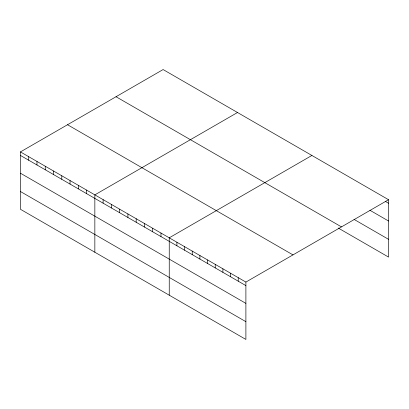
<?xml version="1.0" encoding="UTF-8"?>
<svg xmlns="http://www.w3.org/2000/svg" width="409" height="409" viewBox="0 0 409 409"><rect width="100%" height="100%" fill="white"/><g stroke="black" fill="none" stroke-linecap="round" stroke-linejoin="round"><path stroke-width="0.61" d="M20.45 151.913L245.896 282.072L245.896 339.444L20.45 209.285L20.45 151.913L163.104 69.556L388.55 199.715L388.55 257.087L338.177 228.007M237.501 112.506L94.847 194.868L94.847 252.241M311.898 155.461L169.244 237.818L169.244 295.191M245.896 282.072L388.55 199.715M385.263 201.351L388.55 203.247M369.935 210.267L388.55 221.013M354.056 219.403L388.55 239.321M116.028 96.734L341.474 226.893M67.526 124.735L292.972 254.894M20.45 155.446L245.896 285.61M20.45 173.212L245.896 303.376M20.45 191.519L245.896 321.678M238.232 277.65L238.232 281.182M230.569 273.222L230.569 276.755M222.9 268.8L222.9 272.333M215.236 264.372L215.236 267.905M207.573 259.945L207.573 263.483M199.909 255.523L199.909 259.055M192.24 251.095L192.24 254.628M184.577 246.673L184.577 250.206M176.913 242.246L176.913 245.778M160.977 233.048L160.977 236.581M152.71 228.273L152.71 231.806M144.449 223.503L144.449 227.036M136.182 218.728L136.182 222.261M127.915 213.958L127.915 217.491M119.648 209.183L119.648 212.716M111.381 204.413L111.381 207.946M103.114 199.638L103.114 203.171M86.58 190.093L86.58 193.626M78.313 185.323L78.313 188.856M70.046 180.548L70.046 184.081M61.785 175.778L61.785 179.311M53.518 171.003L53.518 174.536M45.251 166.233L45.251 169.766M36.984 161.458L36.984 164.991M28.717 156.688L28.717 160.221"/></g></svg>
